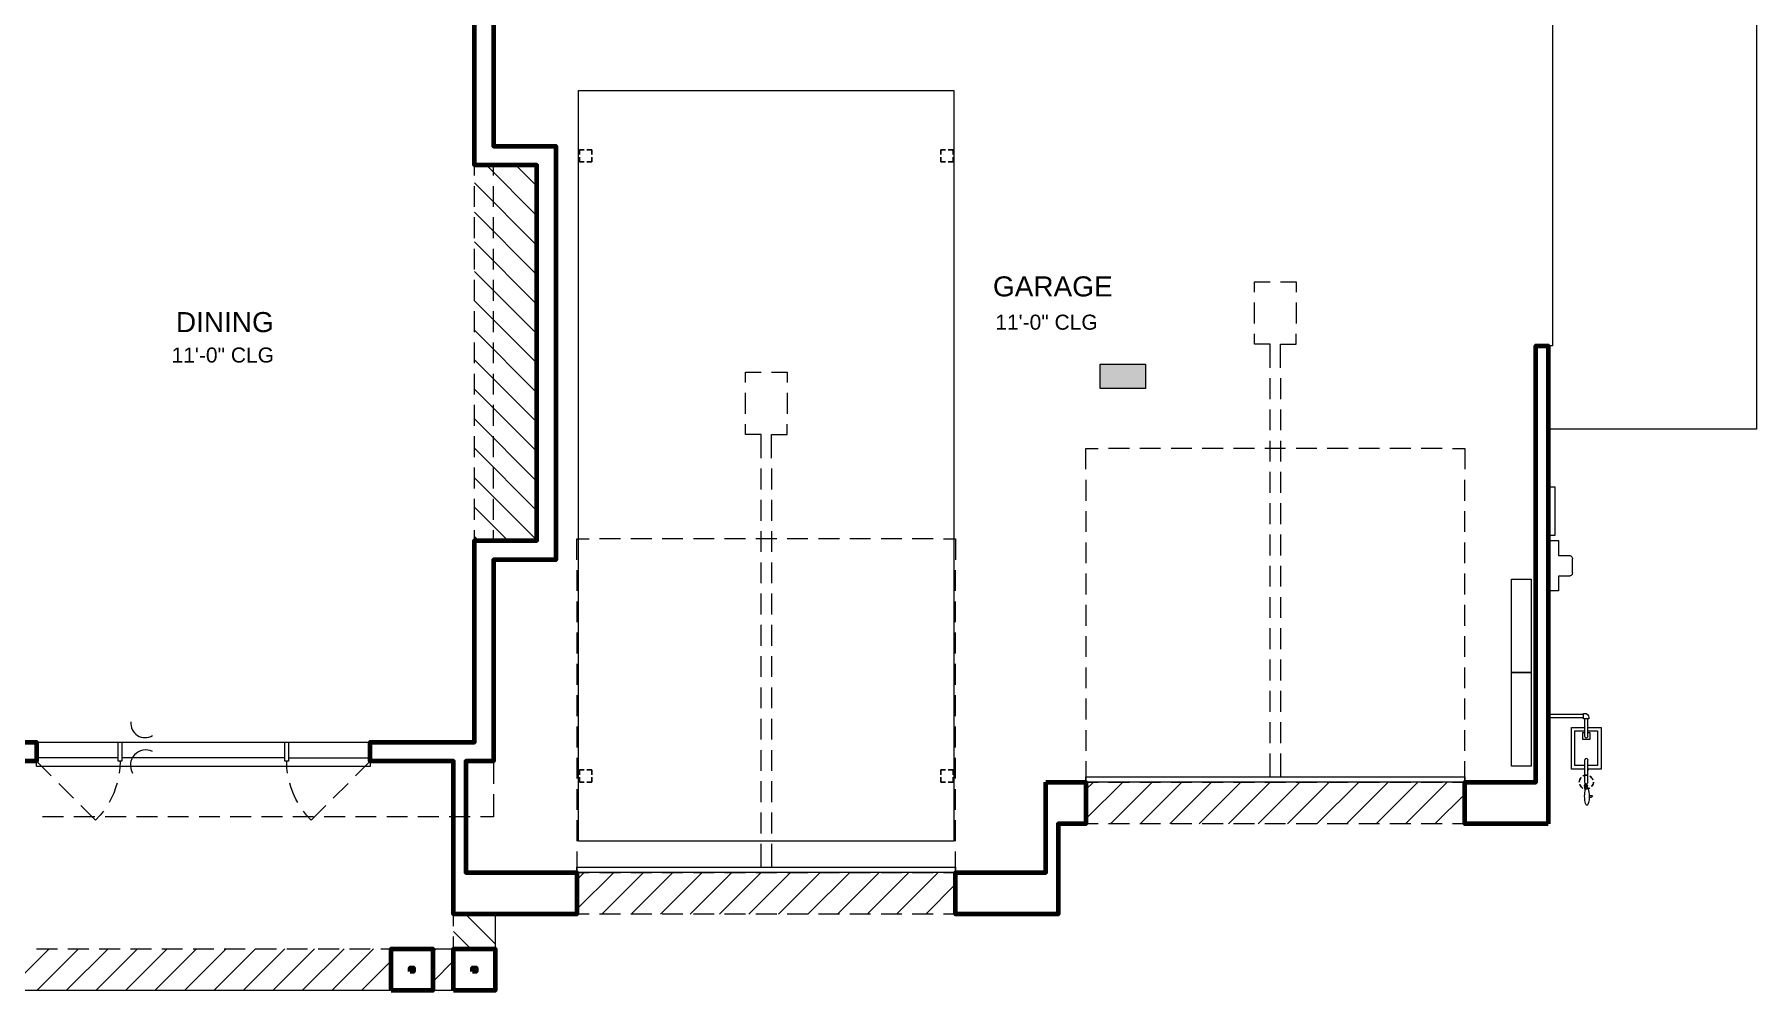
# Model space of a CAD drawing. Extents: x 6 to 1186, y -84 to 3560.
# Drawn here: x 690.5 to 1186.2, y 1596.7 to 1871.9 of the extents above; entities that cross this region are included whole.
import ezdxf

# ---------------------------------------------------------------- set-up
doc = ezdxf.new("R2010")
doc.units = 0
doc.header["$LTSCALE"] = 24
doc.header["$MEASUREMENT"] = 0
for name, color, linetype in [('GEC_BKGD', 8, 'Continuous'), ('PDF_00-FP-A-1$A-ANNO-KEYN', 8, 'Continuous'), ('PDF_00-FP-A-1$A-CONVEY-MNR', 8, 'Continuous'), ('PDF_00-FP-A-1$A-DRWDW', 8, 'Continuous'), ('PDF_00-FP-A-1$A-DRWDW-ACUATOR', 8, 'Continuous'), ('PDF_00-FP-A-1$A-DRWDW-EXTNT', 8, 'Continuous'), ('PDF_00-FP-A-1$A-DRWDW-MINR', 8, 'Continuous'), ('PDF_00-FP-A-1$A-DRWDW-SWING', 8, 'Continuous'), ('PDF_00-FP-A-1$A-FLR-OVHD', 8, 'Continuous'), ('PDF_00-FP-A-1$A-FND', 8, 'Continuous'), ('PDF_00-FP-A-1$A-PLMB-MINR', 8, 'Continuous'), ('PDF_00-FP-A-1$A-SOFFIT', 8, 'Continuous'), ('PDF_00-FP-A-1$A-SOFFIT-PATT', 8, 'Continuous'), ('PDF_00-FP-A-1$A-UTIL-SERV', 8, 'Continuous'), ('PDF_00-FP-A-1$A-WALL', 8, 'Continuous'), ('PDF_A-ANNO-DIMS', 8, 'Continuous'), ('PDF_Text', 8, 'Continuous')]:
    doc.layers.add(name, color=color, linetype=linetype)
doc.styles.add('PDF Arial', font='arial.ttf')

# ---------------------------------------------------------------- blocks, each defined once
blk = doc.blocks.new('210311_BorsteinRes_CDProgress - Copy')
at = {"layer": 'PDF_00-FP-A-1$A-ANNO-KEYN', "true_color": 0xffffff, "transparency": 33554559}
for points in [[(24.357, 9.42), (24.357, 9.566), (24.086, 9.42)], [(24.086, 9.42), (24.357, 9.566), (24.086, 9.566)]]:
    blk.add_hatch(color=7, dxfattribs=at).paths.add_polyline_path(points)
at = {"layer": 'PDF_00-FP-A-1$A-ANNO-KEYN', "lineweight": 18}
blk.add_lwpolyline([(24.357, 9.42), (24.086, 9.42), (24.086, 9.566), (24.357, 9.566)], close=True, dxfattribs=at)
at = {"layer": 'PDF_00-FP-A-1$A-CONVEY-MNR', "lineweight": 9}
for points in [[(20.959, 6.707), (20.959, 11.207), (23.209, 11.207), (23.209, 6.707)], [(20.959, 6.707), (20.959, 11.207), (23.209, 11.207), (23.209, 6.707)], [(20.992, 10.852), (20.964, 10.852), (20.964, 10.824), (20.964, 10.852)], [(21.037, 10.824), (21.037, 10.852), (21.008, 10.852), (21.037, 10.852)], [(23.159, 10.852), (23.131, 10.852), (23.131, 10.824), (23.131, 10.852)], [(23.204, 10.824), (23.204, 10.852), (23.175, 10.852), (23.204, 10.852)], [(20.964, 10.808), (20.964, 10.78), (20.992, 10.78), (20.964, 10.78)], [(21.008, 10.78), (21.037, 10.78), (21.037, 10.808), (21.037, 10.78)], [(23.159, 10.78), (23.131, 10.78), (23.131, 10.808), (23.131, 10.78)], [(23.175, 10.78), (23.204, 10.78), (23.204, 10.808), (23.204, 10.78)], [(20.992, 7.134), (20.964, 7.134), (20.964, 7.105), (20.964, 7.134)], [(21.008, 7.134), (21.037, 7.134), (21.037, 7.105), (21.037, 7.134)], [(23.159, 7.134), (23.131, 7.134), (23.131, 7.105), (23.131, 7.134)], [(23.204, 7.105), (23.204, 7.134), (23.175, 7.134), (23.204, 7.134)], [(20.964, 7.09), (20.964, 7.061), (20.992, 7.061), (20.964, 7.061)], [(21.008, 7.061), (21.037, 7.061), (21.037, 7.09), (21.037, 7.061)], [(23.131, 7.09), (23.131, 7.061), (23.159, 7.061), (23.131, 7.061)], [(23.175, 7.061), (23.204, 7.061), (23.204, 7.09), (23.204, 7.061)]]:
    blk.add_lwpolyline(points, close=True, dxfattribs=at)
at = {"layer": 'PDF_00-FP-A-1$A-DRWDW', "lineweight": 18}
for points in [[(26.772, 11.676), (26.798, 11.676), (26.798, 9.676), (26.772, 9.676)], [(17.709, 7.301), (19.709, 7.301)], [(19.709, 7.186), (19.709, 7.155), (19.209, 7.155), (18.209, 7.155), (17.709, 7.155), (17.709, 7.186)]]:
    blk.add_lwpolyline(points, dxfattribs=at)
for points in [[(26.272, 7.093), (26.272, 7.061), (24.001, 7.061), (24.001, 7.093)], [(23.219, 6.551), (23.219, 6.519), (20.948, 6.519), (20.948, 6.551)]]:
    blk.add_lwpolyline(points, close=True, dxfattribs=at)
at = {"layer": 'PDF_00-FP-A-1$A-DRWDW-ACUATOR', "lineweight": 9}
for points in [[(25.011, 9.998), (25.011, 10.061), (25.105, 10.061)], [(25.168, 10.061), (25.261, 10.061), (25.261, 9.998)], [(25.011, 9.811), (25.011, 9.936)], [(25.261, 9.936), (25.261, 9.811)], [(25.105, 9.545), (25.105, 9.686), (25.011, 9.686), (25.011, 9.748)], [(25.168, 9.545), (25.168, 9.686), (25.261, 9.686), (25.261, 9.748)], [(21.959, 9.457), (21.959, 9.519), (22.053, 9.519)], [(22.115, 9.519), (22.209, 9.519), (22.209, 9.457)], [(25.105, 9.357), (25.105, 9.482)], [(25.168, 9.482), (25.168, 9.357)], [(21.959, 9.269), (21.959, 9.394)], [(22.209, 9.394), (22.209, 9.269)], [(25.105, 9.17), (25.105, 9.295)], [(25.168, 9.295), (25.168, 9.17)], [(22.053, 9.003), (22.053, 9.144), (21.959, 9.144), (21.959, 9.207)], [(22.115, 9.003), (22.115, 9.144), (22.209, 9.144), (22.209, 9.207)], [(25.105, 8.983), (25.105, 9.107)], [(25.168, 9.107), (25.168, 8.983)], [(22.053, 8.816), (22.053, 8.941)], [(22.115, 8.941), (22.115, 8.816)], [(25.105, 8.795), (25.105, 8.92)], [(25.168, 8.92), (25.168, 8.795)], [(22.053, 8.628), (22.053, 8.753)], [(22.115, 8.753), (22.115, 8.628)], [(25.105, 8.608), (25.105, 8.733)], [(25.168, 8.733), (25.168, 8.608)], [(22.053, 8.441), (22.053, 8.566)], [(22.115, 8.566), (22.115, 8.441)], [(25.105, 8.42), (25.105, 8.545)], [(25.168, 8.545), (25.168, 8.42)], [(22.053, 8.253), (22.053, 8.378)], [(22.115, 8.378), (22.115, 8.253)], [(25.105, 8.233), (25.105, 8.358)], [(25.168, 8.358), (25.168, 8.233)], [(22.053, 8.066), (22.053, 8.191)], [(22.115, 8.191), (22.115, 8.066)], [(25.105, 8.045), (25.105, 8.17)], [(25.168, 8.17), (25.168, 8.045)], [(22.053, 7.878), (22.053, 8.003)], [(22.115, 8.003), (22.115, 7.878)], [(25.105, 7.858), (25.105, 7.983)], [(25.168, 7.983), (25.168, 7.858)], [(22.053, 7.691), (22.053, 7.816)], [(22.115, 7.816), (22.115, 7.691)], [(25.105, 7.67), (25.105, 7.795)], [(25.168, 7.795), (25.168, 7.67)], [(22.053, 7.503), (22.053, 7.628)], [(22.115, 7.628), (22.115, 7.503)], [(25.105, 7.483), (25.105, 7.608)], [(25.168, 7.608), (25.168, 7.483)], [(22.053, 7.316), (22.053, 7.441)], [(22.115, 7.441), (22.115, 7.316)], [(25.105, 7.295), (25.105, 7.42)], [(25.168, 7.42), (25.168, 7.295)], [(22.053, 7.128), (22.053, 7.253)], [(22.115, 7.253), (22.115, 7.128)], [(25.105, 7.093), (25.105, 7.233)], [(25.168, 7.233), (25.168, 7.093)], [(22.053, 6.941), (22.053, 7.066)], [(22.115, 7.066), (22.115, 6.941)], [(22.053, 6.753), (22.053, 6.878)], [(22.115, 6.878), (22.115, 6.753)], [(22.053, 6.551), (22.053, 6.691)], [(22.115, 6.691), (22.115, 6.551)]]:
    blk.add_lwpolyline(points, dxfattribs=at)
at = {"layer": 'PDF_00-FP-A-1$A-DRWDW-EXTNT', "lineweight": 9}
for points in [[(24.001, 8.936), (24.001, 9.061), (24.073, 9.061)], [(24.261, 9.061), (24.136, 9.061)], [(24.448, 9.061), (24.323, 9.061)], [(24.636, 9.061), (24.511, 9.061)], [(24.823, 9.061), (24.698, 9.061)], [(25.011, 9.061), (24.886, 9.061)], [(25.198, 9.061), (25.073, 9.061)], [(25.386, 9.061), (25.261, 9.061)], [(25.573, 9.061), (25.448, 9.061)], [(25.761, 9.061), (25.636, 9.061)], [(25.948, 9.061), (25.823, 9.061)], [(26.136, 9.061), (26.011, 9.061)], [(26.198, 9.061), (26.272, 9.061), (26.272, 8.936)], [(24.001, 8.873), (24.001, 8.748)], [(26.272, 8.748), (26.272, 8.873)], [(24.001, 8.686), (24.001, 8.561)], [(26.272, 8.561), (26.272, 8.686)], [(20.948, 8.394), (20.948, 8.519), (21.022, 8.519)], [(21.209, 8.519), (21.084, 8.519)], [(21.397, 8.519), (21.272, 8.519)], [(21.584, 8.519), (21.459, 8.519)], [(21.772, 8.519), (21.647, 8.519)], [(21.959, 8.519), (21.834, 8.519)], [(22.147, 8.519), (22.022, 8.519)], [(22.334, 8.519), (22.209, 8.519)], [(22.522, 8.519), (22.397, 8.519)], [(22.709, 8.519), (22.584, 8.519)], [(22.897, 8.519), (22.772, 8.519)], [(23.084, 8.519), (22.959, 8.519)], [(23.147, 8.519), (23.219, 8.519), (23.219, 8.394)], [(24.001, 8.498), (24.001, 8.373)], [(26.272, 8.373), (26.272, 8.498)], [(20.948, 8.332), (20.948, 8.207)], [(23.219, 8.207), (23.219, 8.332)], [(24.001, 8.311), (24.001, 8.186)], [(26.272, 8.186), (26.272, 8.311)], [(20.948, 8.144), (20.948, 8.019)], [(23.219, 8.019), (23.219, 8.144)], [(24.001, 8.123), (24.001, 7.998)], [(26.272, 7.998), (26.272, 8.123)], [(20.948, 7.957), (20.948, 7.832)], [(23.219, 7.832), (23.219, 7.957)], [(24.001, 7.936), (24.001, 7.811)], [(26.272, 7.811), (26.272, 7.936)], [(20.948, 7.769), (20.948, 7.644)], [(23.219, 7.644), (23.219, 7.769)], [(24.001, 7.748), (24.001, 7.623)], [(26.272, 7.623), (26.272, 7.748)], [(20.948, 7.582), (20.948, 7.457)], [(23.219, 7.457), (23.219, 7.582)], [(24.001, 7.561), (24.001, 7.436)], [(26.272, 7.436), (26.272, 7.561)], [(20.948, 7.394), (20.948, 7.269)], [(23.219, 7.269), (23.219, 7.394)], [(24.001, 7.373), (24.001, 7.248)], [(26.272, 7.248), (26.272, 7.373)], [(20.948, 7.207), (20.948, 7.082)], [(23.219, 7.082), (23.219, 7.207)], [(24.001, 7.186), (24.001, 7.061)], [(26.272, 7.061), (26.272, 7.186)], [(20.948, 7.019), (20.948, 6.894)], [(23.219, 6.894), (23.219, 7.019)], [(20.948, 6.832), (20.948, 6.707)], [(23.219, 6.707), (23.219, 6.832)], [(20.948, 6.644), (20.948, 6.519)], [(23.219, 6.519), (23.219, 6.644)]]:
    blk.add_lwpolyline(points, dxfattribs=at)
at = {"layer": 'PDF_00-FP-A-1$A-DRWDW-MINR', "lineweight": 9}
for points in [[(17.709, 7.301), (17.719, 7.301), (17.719, 7.186), (17.709, 7.186)], [(19.709, 7.186), (19.698, 7.186), (19.698, 7.301), (19.709, 7.301)], [(18.198, 7.207), (17.719, 7.207)], [(19.198, 7.207), (18.219, 7.207)], [(19.219, 7.207), (19.698, 7.207)]]:
    blk.add_lwpolyline(points, dxfattribs=at)
for points in [[(18.209, 7.186), (18.198, 7.186), (18.198, 7.301), (18.209, 7.301), (18.219, 7.301), (18.219, 7.186)], [(19.209, 7.301), (19.219, 7.301), (19.219, 7.186), (19.209, 7.186), (19.198, 7.186), (19.198, 7.301)]]:
    blk.add_lwpolyline(points, close=True, dxfattribs=at)
at = {"layer": 'PDF_00-FP-A-1$A-DRWDW-SWING', "lineweight": 9}
for points in [[(17.797, 7.098), (17.709, 7.186)], [(18.209, 7.186), (18.207, 7.147), (18.203, 7.115)], [(19.214, 7.115), (19.21, 7.147), (19.209, 7.186)], [(19.621, 7.098), (19.709, 7.186)], [(17.93, 6.965), (17.842, 7.053)], [(18.191, 7.054), (18.184, 7.032), (18.171, 6.995), (18.154, 6.959), (18.143, 6.939)], [(19.275, 6.938), (19.263, 6.959), (19.247, 6.995), (19.233, 7.032), (19.227, 7.054)], [(19.488, 6.965), (19.577, 7.053)], [(18.109, 6.887), (18.089, 6.862), (18.062, 6.833), (17.974, 6.921)], [(19.443, 6.921), (19.355, 6.833), (19.328, 6.862), (19.309, 6.887)]]:
    blk.add_lwpolyline(points, dxfattribs=at)
at = {"layer": 'PDF_00-FP-A-1$A-FLR-OVHD', "lineweight": 9}
for points in [[(20.448, 10.697), (20.448, 10.759)], [(20.448, 10.509), (20.448, 10.634)], [(20.448, 10.322), (20.448, 10.447)], [(20.448, 10.134), (20.448, 10.259)], [(20.448, 9.947), (20.448, 10.072)], [(20.448, 9.759), (20.448, 9.884)], [(20.448, 9.572), (20.448, 9.697)], [(20.448, 9.384), (20.448, 9.509)], [(20.448, 9.197), (20.448, 9.322)], [(20.448, 9.009), (20.448, 9.134)], [(20.448, 8.822), (20.448, 8.947)], [(20.448, 8.634), (20.448, 8.759)], [(20.448, 8.509), (20.448, 8.572)], [(20.448, 7.186), (20.448, 7.051)], [(20.448, 6.988), (20.448, 6.853), (20.37, 6.853)], [(17.87, 6.853), (17.745, 6.853)], [(18.058, 6.853), (17.933, 6.853)], [(18.245, 6.853), (18.12, 6.853)], [(18.433, 6.853), (18.308, 6.853)], [(18.62, 6.853), (18.495, 6.853)], [(18.808, 6.853), (18.683, 6.853)], [(18.995, 6.853), (18.87, 6.853)], [(19.183, 6.853), (19.058, 6.853)], [(19.37, 6.853), (19.245, 6.853)], [(19.558, 6.853), (19.433, 6.853)], [(19.745, 6.853), (19.62, 6.853)], [(19.933, 6.853), (19.808, 6.853)], [(20.12, 6.853), (19.995, 6.853)], [(20.308, 6.853), (20.183, 6.853)]]:
    blk.add_lwpolyline(points, dxfattribs=at)
at = {"layer": 'PDF_00-FP-A-1$A-FND', "lineweight": 18}
for points in [[(26.772, 12.176), (28.022, 12.176), (28.022, 9.176), (26.772, 9.176)], [(20.459, 6.269), (20.459, 5.811), (12.75, 5.811)]]:
    blk.add_lwpolyline(points, dxfattribs=at)
at = {"layer": 'PDF_00-FP-A-1$A-PLMB-MINR', "lineweight": 9}
for points in [[(26.671, 7.717), (26.552, 7.717), (26.552, 8.277), (26.671, 8.277)], [(26.671, 7.156), (26.552, 7.156), (26.552, 7.717), (26.671, 7.717)]]:
    blk.add_lwpolyline(points, close=True, dxfattribs=at)
at = {"layer": 'PDF_00-FP-A-1$A-SOFFIT', "lineweight": 9}
for points in [[(20.334, 10.697), (20.334, 10.759)], [(20.334, 10.509), (20.334, 10.634)], [(20.334, 10.322), (20.334, 10.447)], [(20.334, 10.134), (20.334, 10.259)], [(20.334, 9.947), (20.334, 10.072)], [(20.334, 9.759), (20.334, 9.884)], [(20.334, 9.572), (20.334, 9.697)], [(20.334, 9.384), (20.334, 9.509)], [(20.334, 9.197), (20.334, 9.322)], [(20.334, 9.009), (20.334, 9.134)], [(20.334, 8.822), (20.334, 8.947)], [(20.334, 8.634), (20.334, 8.759)], [(20.334, 8.509), (20.334, 8.572)], [(24.001, 7.061), (24.073, 7.061)], [(24.136, 7.061), (24.261, 7.061)], [(24.323, 7.061), (24.448, 7.061)], [(24.511, 7.061), (24.636, 7.061)], [(24.698, 7.061), (24.823, 7.061)], [(24.886, 7.061), (25.011, 7.061)], [(25.073, 7.061), (25.198, 7.061)], [(25.261, 7.061), (25.386, 7.061)], [(25.448, 7.061), (25.573, 7.061)], [(25.636, 7.061), (25.761, 7.061)], [(25.823, 7.061), (25.948, 7.061)], [(26.011, 7.061), (26.136, 7.061)], [(26.198, 7.061), (26.272, 7.061)], [(24.073, 6.811), (24.001, 6.811)], [(24.261, 6.811), (24.136, 6.811)], [(24.448, 6.811), (24.323, 6.811)], [(24.636, 6.811), (24.511, 6.811)], [(24.823, 6.811), (24.698, 6.811)], [(25.011, 6.811), (24.886, 6.811)], [(25.198, 6.811), (25.073, 6.811)], [(25.386, 6.811), (25.261, 6.811)], [(25.573, 6.811), (25.448, 6.811)], [(25.761, 6.811), (25.636, 6.811)], [(25.948, 6.811), (25.823, 6.811)], [(26.136, 6.811), (26.011, 6.811)], [(26.272, 6.811), (26.198, 6.811)], [(20.948, 6.519), (21.022, 6.519)], [(21.084, 6.519), (21.209, 6.519)], [(21.272, 6.519), (21.397, 6.519)], [(21.459, 6.519), (21.584, 6.519)], [(21.647, 6.519), (21.772, 6.519)], [(21.834, 6.519), (21.959, 6.519)], [(22.022, 6.519), (22.147, 6.519)], [(22.209, 6.519), (22.334, 6.519)], [(22.397, 6.519), (22.522, 6.519)], [(22.584, 6.519), (22.709, 6.519)], [(22.772, 6.519), (22.897, 6.519)], [(22.959, 6.519), (23.084, 6.519)], [(23.147, 6.519), (23.219, 6.519)], [(20.209, 6.197), (20.209, 6.269)], [(20.459, 6.269), (20.459, 6.197)], [(21.022, 6.269), (20.948, 6.269)], [(21.209, 6.269), (21.084, 6.269)], [(21.397, 6.269), (21.272, 6.269)], [(21.584, 6.269), (21.459, 6.269)], [(21.772, 6.269), (21.647, 6.269)], [(21.959, 6.269), (21.834, 6.269)], [(22.147, 6.269), (22.022, 6.269)], [(22.334, 6.269), (22.209, 6.269)], [(22.522, 6.269), (22.397, 6.269)], [(22.709, 6.269), (22.584, 6.269)], [(22.897, 6.269), (22.772, 6.269)], [(23.084, 6.269), (22.959, 6.269)], [(23.219, 6.269), (23.147, 6.269)], [(20.084, 6.061), (20.209, 6.061), (20.209, 6.134)], [(20.459, 6.134), (20.459, 6.061)], [(17.709, 6.061), (17.834, 6.061)], [(17.897, 6.061), (18.022, 6.061)], [(18.084, 6.061), (18.209, 6.061)], [(18.272, 6.061), (18.397, 6.061)], [(18.459, 6.061), (18.584, 6.061)], [(18.647, 6.061), (18.772, 6.061)], [(18.834, 6.061), (18.959, 6.061)], [(19.022, 6.061), (19.147, 6.061)], [(19.209, 6.061), (19.334, 6.061)], [(19.397, 6.061), (19.522, 6.061)], [(19.584, 6.061), (19.709, 6.061)], [(19.772, 6.061), (19.834, 6.061)], [(17.834, 5.811), (17.709, 5.811)], [(18.022, 5.811), (17.897, 5.811)], [(18.209, 5.811), (18.084, 5.811)], [(18.397, 5.811), (18.272, 5.811)], [(18.584, 5.811), (18.459, 5.811)], [(18.772, 5.811), (18.647, 5.811)], [(18.959, 5.811), (18.834, 5.811)], [(19.147, 5.811), (19.022, 5.811)], [(19.334, 5.811), (19.209, 5.811)], [(19.522, 5.811), (19.397, 5.811)], [(19.709, 5.811), (19.584, 5.811)], [(19.834, 5.811), (19.772, 5.811)], [(20.209, 5.811), (20.084, 5.811)]]:
    blk.add_lwpolyline(points, dxfattribs=at)
at = {"layer": 'PDF_00-FP-A-1$A-SOFFIT-PATT', "lineweight": 9}
for points in [[(20.406, 10.759), (20.709, 10.456)], [(20.583, 10.759), (20.709, 10.633)], [(20.334, 10.653), (20.709, 10.279)], [(20.334, 10.477), (20.709, 10.102)], [(20.334, 10.3), (20.709, 9.925)], [(20.334, 10.123), (20.709, 9.748)], [(20.334, 9.947), (20.709, 9.572)], [(20.334, 9.77), (20.709, 9.395)], [(20.334, 9.593), (20.709, 9.218)], [(20.334, 9.417), (20.709, 9.042)], [(20.334, 9.239), (20.709, 8.864)], [(20.334, 9.062), (20.709, 8.688)], [(20.334, 8.886), (20.709, 8.511)], [(20.334, 8.709), (20.534, 8.509)], [(20.334, 8.533), (20.358, 8.509)], [(24.045, 7.061), (24.001, 7.017)], [(24.222, 7.061), (24.001, 6.84)], [(24.398, 7.061), (24.148, 6.811)], [(24.576, 7.061), (24.326, 6.811)], [(24.753, 7.061), (24.503, 6.811)], [(24.929, 7.061), (24.679, 6.811)], [(25.106, 7.061), (24.856, 6.811)], [(25.283, 7.061), (25.033, 6.811)], [(25.459, 7.061), (25.209, 6.811)], [(25.636, 7.061), (25.386, 6.811)], [(25.813, 7.061), (25.562, 6.811)], [(25.99, 7.061), (25.74, 6.811)], [(26.167, 7.061), (25.917, 6.811)], [(26.272, 6.989), (26.093, 6.811)], [(26.272, 6.812), (26.27, 6.811)], [(20.992, 6.519), (20.948, 6.475)], [(21.17, 6.519), (20.948, 6.298)], [(21.347, 6.519), (21.097, 6.269)], [(21.523, 6.519), (21.273, 6.269)], [(21.7, 6.519), (21.45, 6.269)], [(21.877, 6.519), (21.627, 6.269)], [(22.053, 6.519), (21.803, 6.269)], [(22.23, 6.519), (21.98, 6.269)], [(22.408, 6.519), (22.158, 6.269)], [(22.584, 6.519), (22.334, 6.269)], [(22.761, 6.519), (22.511, 6.269)], [(22.938, 6.519), (22.688, 6.269)], [(23.114, 6.519), (22.864, 6.269)], [(23.219, 6.448), (23.041, 6.269)], [(20.281, 6.269), (20.459, 6.091)], [(20.457, 6.269), (20.459, 6.268)], [(23.219, 6.271), (23.218, 6.269)], [(20.209, 6.164), (20.312, 6.061)], [(17.784, 6.061), (17.584, 5.861)], [(17.961, 6.061), (17.711, 5.811)], [(18.137, 6.061), (17.887, 5.811)], [(18.314, 6.061), (18.064, 5.811)], [(18.492, 6.061), (18.242, 5.811)], [(18.668, 6.061), (18.418, 5.811)], [(18.845, 6.061), (18.595, 5.811)], [(19.022, 6.061), (18.772, 5.811)], [(19.198, 6.061), (18.948, 5.811)], [(19.375, 6.061), (19.125, 5.811)], [(19.552, 6.061), (19.302, 5.811)], [(19.729, 6.061), (19.479, 5.811)], [(19.834, 5.989), (19.656, 5.811)], [(20.104, 6.061), (20.084, 6.041)], [(20.209, 5.989), (20.084, 5.864)], [(19.834, 5.812), (19.832, 5.811)], [(20.209, 5.812), (20.207, 5.811)]]:
    blk.add_lwpolyline(points, dxfattribs=at)
at = {"layer": 'PDF_00-FP-A-1$A-UTIL-SERV', "lineweight": 9}
for points in [[(26.772, 8.54), (26.772, 8.832), (26.813, 8.832), (26.813, 8.54)], [(26.969, 7.088), (26.966, 7.083), (26.962, 7.077), (26.96, 7.069), (26.959, 7.061), (26.96, 7.069), (26.962, 7.077), (26.966, 7.083)], [(26.962, 7.048), (26.962, 7.046), (26.966, 7.038), (26.971, 7.033), (26.977, 7.027), (26.98, 7.025), (26.977, 7.027), (26.971, 7.033), (26.966, 7.038), (26.962, 7.046)], [(27.008, 7.102), (27.007, 7.103), (26.999, 7.103), (26.991, 7.102), (26.983, 7.099), (26.98, 7.097), (26.983, 7.099), (26.991, 7.102), (26.999, 7.103), (27.007, 7.103)], [(26.993, 7.02), (26.999, 7.019), (27.007, 7.02), (27.014, 7.022), (27.022, 7.025), (27.014, 7.022), (27.007, 7.02), (26.999, 7.019)], [(27.04, 7.075), (27.038, 7.08), (27.033, 7.087), (27.028, 7.093), (27.022, 7.097), (27.028, 7.093), (27.033, 7.087), (27.038, 7.08)], [(27.033, 7.034), (27.033, 7.035), (27.038, 7.042), (27.041, 7.049), (27.043, 7.057), (27.043, 7.061), (27.043, 7.057), (27.041, 7.049), (27.038, 7.042), (27.033, 7.035)]]:
    blk.add_lwpolyline(points, close=True, dxfattribs=at)
for points in [[(26.897, 8.295), (26.834, 8.295), (26.834, 8.207), (26.772, 8.207), (26.772, 8.509), (26.834, 8.509), (26.834, 8.42), (26.897, 8.42)], [(26.918, 8.316), (26.918, 8.399)], [(26.985, 7.447), (26.772, 7.447), (26.772, 7.468), (26.985, 7.468)], [(26.99, 7.441), (26.99, 7.337)], [(27.011, 7.337), (27.011, 7.441)], [(26.99, 7.139), (26.913, 7.139), (26.913, 7.389), (26.99, 7.389)], [(26.99, 7.16), (26.933, 7.16), (26.933, 7.368), (26.99, 7.368)], [(27.011, 7.358), (27.022, 7.358), (27.022, 7.316), (26.98, 7.316), (26.98, 7.358), (26.99, 7.358)], [(27.011, 7.389), (27.089, 7.389), (27.089, 7.139), (27.011, 7.139)], [(27.011, 7.368), (27.068, 7.368), (27.068, 7.16), (27.011, 7.16)], [(26.99, 7.191), (26.99, 7.061)], [(27.011, 7.061), (27.011, 7.191)], [(27.011, 7.131), (27.017, 7.139)], [(26.992, 7.05), (26.992, 7.045), (27.004, 7.045), (27.004, 7.051)], [(26.992, 7.022), (26.992, 7.036), (27.004, 7.036), (27.004, 7.03)], [(27.02, 6.971), (27.033, 6.971)]]:
    blk.add_lwpolyline(points, dxfattribs=at)
for points in [[(26.99, 7.473, -0.414202), (27.017, 7.447), (27.017, 7.441), (26.985, 7.441), (26.985, 7.473), (26.99, 7.473)], [(27.019, 6.98, -0.102325), (27.02, 6.981), (27.033, 6.981, -0.999951), (27.033, 6.972)]]:
    blk.add_lwpolyline(points, format="xyb", dxfattribs=at)
for centre, radius, start, end in [((27.001, 7.337), 0.0104, 179.9985, 0.0015), ((27.001, 7.191), 0.0104, 359.9985, 180.0015), ((26.992, 7.04), 0.00458, 90.0028, 269.9972), ((27.001, 7.061), 0.0104, 179.9985, 0.0015), ((27.009, 7.05), 0.0163, 163.9891, 179.988), ((26.999, 7.023), 0.00625, 180.0059, 242.0409), ((27.005, 7.04), 0.00458, 270.0028, 89.9972), ((27.02, 6.976), 0.00457, 246.6472, 270.0172)]:
    blk.add_arc(centre, radius, start, end, dxfattribs=at)
for points, knots in [([(26.897, 8.42), (26.9, 8.42), (26.903, 8.419), (26.908, 8.417), (26.91, 8.416), (26.914, 8.412), (26.916, 8.41), (26.918, 8.405), (26.918, 8.402), (26.918, 8.4)], [0, 0, 0, 0, 0.00853016, 0.00853016, 0.0168454, 0.0168454, 0.02504661, 0.02504661, 0.03295632, 0.03295632, 0.03295632, 0.03295632]), ([(26.918, 8.316), (26.918, 8.314), (26.918, 8.311), (26.916, 8.306), (26.915, 8.304), (26.911, 8.3), (26.909, 8.299), (26.905, 8.297), (26.903, 8.297), (26.9, 8.296), (26.899, 8.296), (26.897, 8.296)], [0, 0, 0, 0, 0.00761431, 0.00761431, 0.01531952, 0.01531952, 0.02356419, 0.02356419, 0.02813223, 0.02813223, 0.03286415, 0.03286415, 0.03286415, 0.03286415]), ([(26.991, 6.976), (26.991, 6.991), (26.992, 7.005), (26.996, 7.018), (26.997, 7.023), (27, 7.028), (27.001, 7.029), (27.002, 7.03), (27.003, 7.03), (27.004, 7.031), (27.004, 7.031), (27.005, 7.031)], [0, 0, 0, 0, 0.04522391, 0.04522391, 0.05979761, 0.05979761, 0.06445738, 0.06445738, 0.06632587, 0.06632587, 0.06802794, 0.06802794, 0.06802794, 0.06802794]), ([(27.005, 7.031), (27.005, 7.031), (27.006, 7.031), (27.006, 7.03), (27.007, 7.03), (27.008, 7.029), (27.009, 7.028), (27.011, 7.025), (27.012, 7.022), (27.016, 7.01), (27.018, 6.994), (27.018, 6.976)], [0, 0, 0, 0, 0.0014091, 0.0014091, 0.0031893, 0.0031893, 0.00635872, 0.00635872, 0.01419363, 0.01419363, 0.04563562, 0.04563562, 0.04563562, 0.04563562]), ([(27.005, 6.922), (27.004, 6.922), (27.004, 6.922), (27.003, 6.922), (27.002, 6.922), (27.001, 6.924), (27, 6.924), (26.998, 6.928), (26.997, 6.93), (26.993, 6.943), (26.991, 6.959), (26.991, 6.976)], [0, 0, 0, 0, 0.0014091, 0.0014091, 0.0031893, 0.0031893, 0.00635872, 0.00635872, 0.01419363, 0.01419363, 0.04563562, 0.04563562, 0.04563562, 0.04563562]), ([(27.018, 6.976), (27.018, 6.961), (27.017, 6.948), (27.014, 6.934), (27.012, 6.93), (27.009, 6.925), (27.008, 6.924), (27.007, 6.922), (27.006, 6.922), (27.006, 6.922), (27.005, 6.922), (27.005, 6.922)], [0, 0, 0, 0, 0.04522391, 0.04522391, 0.05979761, 0.05979761, 0.06445738, 0.06445738, 0.06632587, 0.06632587, 0.06802794, 0.06802794, 0.06802794, 0.06802794])]:
    blk.add_open_spline(points, degree=3, knots=knots, dxfattribs=at)
at = {"layer": 'PDF_00-FP-A-1$A-WALL', "lineweight": 60}
blk.add_lwpolyline([(20.448, 11.852), (20.448, 10.873), (20.823, 10.873), (20.823, 8.394), (20.448, 8.394), (20.448, 7.186), (20.282, 7.186), (20.282, 6.519), (20.948, 6.519), (20.948, 6.269), (20.209, 6.269), (20.209, 7.186), (19.709, 7.186), (19.709, 7.301), (20.334, 7.301), (20.334, 8.509), (20.709, 8.509), (20.709, 10.759), (20.334, 10.759), (20.334, 11.894)], dxfattribs=at)
for points in [[(26.772, 6.811), (26.272, 6.811), (26.272, 7.061), (26.698, 7.061), (26.698, 9.676), (26.772, 9.676)], [(16.834, 7.373), (17.011, 7.373), (17.011, 8.123), (16.834, 8.123), (16.834, 8.373), (17.084, 8.373), (17.084, 7.301), (17.709, 7.301), (17.709, 7.186), (16.708, 7.186), (16.708, 7.301), (16.834, 7.301)], [(23.761, 7.061), (24.001, 7.061), (24.001, 6.811), (23.834, 6.811), (23.834, 6.269), (23.219, 6.269), (23.219, 6.519), (23.761, 6.519)], [(19.834, 5.811), (19.834, 6.061), (20.084, 6.061), (20.084, 5.811)], [(20.209, 5.811), (20.209, 6.061), (20.459, 6.061), (20.459, 5.811)], [(19.948, 5.926), (19.948, 5.947), (19.969, 5.947), (19.969, 5.926)], [(20.323, 5.926), (20.323, 5.947), (20.344, 5.947), (20.344, 5.926)]]:
    blk.add_lwpolyline(points, close=True, dxfattribs=at)
at = {"layer": 'PDF_A-ANNO-DIMS', "lineweight": 9}
for centre, radius, start, end in [((18.359, 7.413), 0.0854, 173.6223, 301.8876), ((18.363, 7.162), 0.0913, 63.4518, 211.0521)]:
    blk.add_arc(centre, radius, start, end, dxfattribs=at)
at = {"layer": 'PDF_Text', "attachment_point": 7, "style": 'PDF Arial'}
for s, insert, char_height in [('GARAGE', (23.443, 9.971), 0.1201), ('DINING', (18.544, 9.757), 0.1201), ('11\'-0" CLG', (23.457, 9.772), 0.0901), ('11\'-0" CLG', (18.518, 9.575), 0.0901)]:
    blk.add_mtext(s, dxfattribs=dict(at, insert=insert, char_height=char_height))

msp = doc.modelspace()

# ---------------------------------------------------------------- block references
at = {"layer": 'GEC_BKGD', "xscale": 48, "yscale": 48, "zscale": 48}
msp.add_blockref('210311_BorsteinRes_CDProgress - Copy', (-158.88, 1317.79), dxfattribs=at)

doc.saveas('drawing.dxf')
